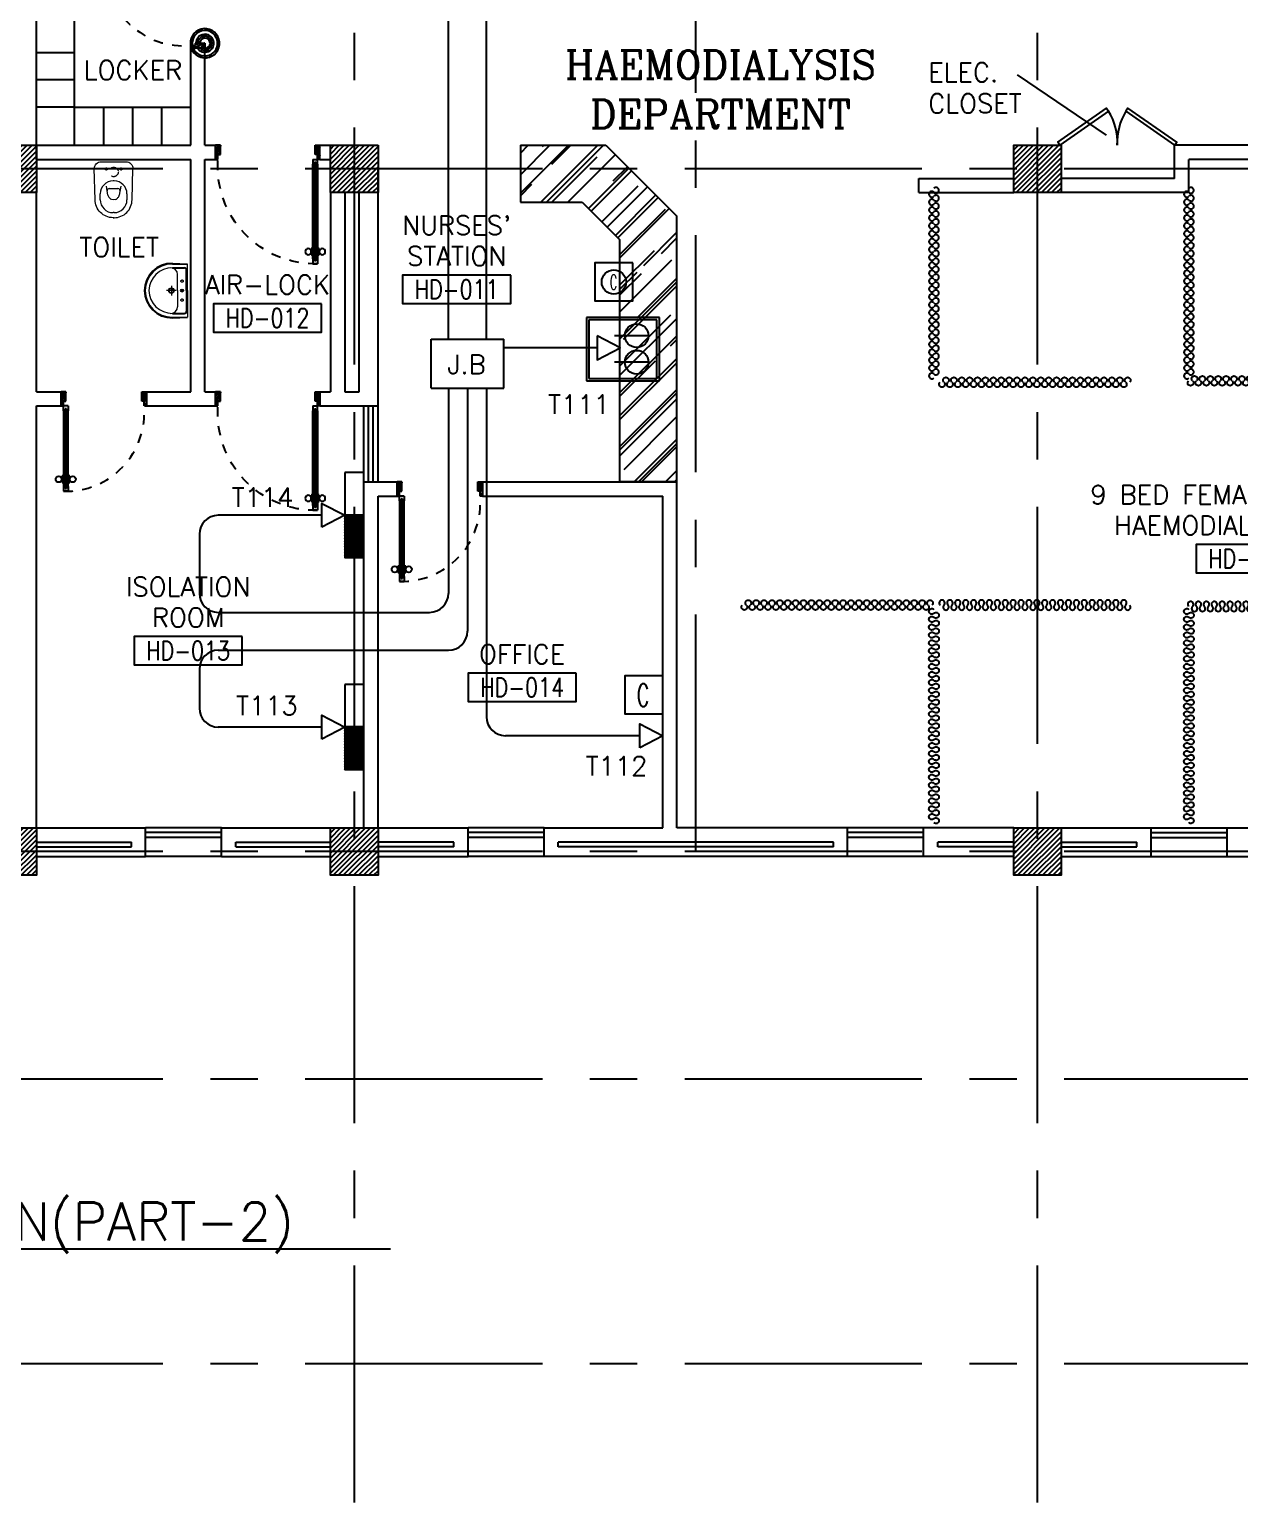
# Model space of a CAD drawing. Extents: x 0.8 to 94.1, y -6.1 to 84.2.
# Drawn here: x 63.97 to 76.73, y 6.01 to 21.54 of the extents above; entities that cross this region are included whole.
import ezdxf
from ezdxf.enums import TextEntityAlignment as Align

# ---------------------------------------------------------------- set-up
doc = ezdxf.new("R2010")
doc.units = 0
doc.header["$MEASUREMENT"] = 0
for name, pattern in [('CENTERX2', [4, 2.5, -0.5, 0.5, -0.5]), ('DASHED', [0.75, 0.5, -0.25]), ('HIDDEN', [0.375, 0.25, -0.125]), ('HIDDEN2', [0.1875, 0.125, -0.0625])]:
    doc.linetypes.add(name, pattern=pattern)
doc.layers.get('0').update_dxf_attribs({"color": 11, "linetype": 'CONTINUOUS'})
for name, color, linetype in [('AXES', 11, 'CENTERX2'), ('COL', 11, 'CONTINUOUS'), ('COUNTER', 11, 'CONTINUOUS'), ('DOOR', 11, 'CONTINUOUS'), ('DOOR-DIM', 11, 'CONTINUOUS'), ('E-CO', 6, 'CONTINUOUS'), ('E-SOCKETS', 4, 'CONTINUOUS'), ('E-TEL', 4, 'CONTINUOUS'), ('E-TEXT', 2, 'CONTINUOUS'), ('E-WIRE', 4, 'CONTINUOUS'), ('FIX', 11, 'CONTINUOUS'), ('HAT', 11, 'CONTINUOUS'), ('INSUL', 11, 'CONTINUOUS'), ('Locker', 11, 'CONTINUOUS'), ('RM-BOX', 11, 'CONTINUOUS'), ('RM-NAME', 11, 'CONTINUOUS'), ('RM-NO', 11, 'CONTINUOUS'), ('TEXT', 11, 'CONTINUOUS'), ('TXT', 3, 'CONTINUOUS'), ('WALL', 11, 'CONTINUOUS'), ('WIN', 11, 'CONTINUOUS')]:
    doc.layers.add(name, color=color, linetype=linetype)
doc.styles.add('ROMANC', font='romanc', dxfattribs={"height": 0.1})
doc.styles.add('ROMANS', font='ROMANS.shx', dxfattribs={"width": 0.6})
doc.styles.get("Standard").update_dxf_attribs({"font": 'TXT.shx'})

# ---------------------------------------------------------------- blocks, each defined once
blk = doc.blocks.new('COL50')
at = {"layer": 'COL'}
blk.add_lwpolyline([(-250, 250), (-250, -250), (250, -250), (250, 250)], close=True, dxfattribs=at)
blk = doc.blocks.new('*X56')
at = {"color": 0}
for p, q in [((235129, 10693), (235597, 11161)), ((235129, 10746), (235544, 11161)), ((235129, 10799), (235491, 11161)), ((235129, 10852), (235438, 11161)), ((235129, 10905), (235385, 11161)), ((235129, 10958), (235332, 11161)), ((235129, 11011), (235278, 11161)), ((235129, 11064), (235225, 11161)), ((235129, 11117), (235172, 11161)), ((235150, 10661), (235629, 11140)), ((235203, 10661), (235629, 11087)), ((235256, 10661), (235629, 11034)), ((235309, 10661), (235629, 10981)), ((235362, 10661), (235629, 10928)), ((235415, 10661), (235629, 10875)), ((235468, 10661), (235629, 10822)), ((235521, 10661), (235629, 10769)), ((235574, 10661), (235629, 10716))]:
    blk.add_line(p, q, dxfattribs=at)
blk = doc.blocks.new('*X55')
at = {"color": 0}
for p, q in [((238729, 10687), (239203, 11161)), ((238729, 10740), (239150, 11161)), ((238729, 10793), (239097, 11161)), ((238729, 10846), (239044, 11161)), ((238729, 10899), (238991, 11161)), ((238729, 10952), (238938, 11161)), ((238729, 11005), (238885, 11161)), ((238729, 11058), (238832, 11161)), ((238729, 11111), (238779, 11161)), ((238756, 10661), (239229, 11134)), ((238809, 10661), (239229, 11081)), ((238862, 10661), (239229, 11028)), ((238915, 10661), (239229, 10974)), ((238968, 10661), (239229, 10921)), ((239021, 10661), (239229, 10868)), ((239074, 10661), (239229, 10815)), ((239127, 10661), (239229, 10762)), ((239180, 10661), (239229, 10709))]:
    blk.add_line(p, q, dxfattribs=at)
blk = doc.blocks.new('*X53')
at = {"color": 0}
for p, q in [((245929, 10674), (246415, 11161)), ((245929, 10727), (246362, 11161)), ((245929, 10780), (246309, 11161)), ((245929, 10833), (246256, 11161)), ((245929, 10886), (246203, 11161)), ((245929, 10939), (246150, 11161)), ((245929, 10992), (246097, 11161)), ((245929, 11045), (246044, 11161)), ((245929, 11098), (245991, 11161)), ((245929, 11151), (245938, 11161)), ((245968, 10661), (246429, 11121)), ((246021, 10661), (246429, 11068)), ((246075, 10661), (246429, 11015)), ((246128, 10661), (246429, 10962)), ((246181, 10661), (246429, 10909)), ((246234, 10661), (246429, 10856)), ((246287, 10661), (246429, 10803)), ((246340, 10661), (246429, 10750)), ((246393, 10661), (246429, 10697))]:
    blk.add_line(p, q, dxfattribs=at)
blk = doc.blocks.new('RM1')
at = {"layer": 'RM-BOX'}
blk.add_lwpolyline([(570, -200), (-570, -200), (-570, -500), (570, -500)], close=True, dxfattribs=at)
at = {"layer": 'RM-NAME', "style": 'ROMANS'}
for tag, p in [('ROOMNAME1', (0, 324)), ('ROOMNAME2', (0, 0))]:
    blk.add_attdef(tag, text='', height=200, dxfattribs=at).set_placement(p, align=Align.MIDDLE)
at = {"layer": 'RM-NO', "style": 'ROMANS', "width": 0.8}
blk.add_attdef('ROOMNO', text='', height=200, dxfattribs=at).set_placement((0, -350), align=Align.MIDDLE)
blk = doc.blocks.new('*X54')
at = {"color": 0}
for p, q in [((235129, 17905), (235584, 18361)), ((235129, 17958), (235531, 18361)), ((235129, 18011), (235478, 18361)), ((235129, 18064), (235425, 18361)), ((235129, 18117), (235372, 18361)), ((235129, 18171), (235319, 18361)), ((235129, 18224), (235266, 18361)), ((235129, 18277), (235213, 18361)), ((235129, 18330), (235160, 18361)), ((235137, 17861), (235629, 18352)), ((235190, 17861), (235629, 18299)), ((235243, 17861), (235629, 18246)), ((235296, 17861), (235629, 18193)), ((235349, 17861), (235629, 18140)), ((235402, 17861), (235629, 18087)), ((235455, 17861), (235629, 18034)), ((235508, 17861), (235629, 17981)), ((235562, 17861), (235629, 17928)), ((235615, 17861), (235629, 17875))]:
    blk.add_line(p, q, dxfattribs=at)
blk = doc.blocks.new('*X64')
at = {"color": 0}
for p, q in [((238729, 17899), (239190, 18361)), ((238729, 17952), (239137, 18361)), ((238729, 18005), (239084, 18361)), ((238729, 18058), (239031, 18361)), ((238729, 18111), (238978, 18361)), ((238729, 18164), (238925, 18361)), ((238729, 18217), (238872, 18361)), ((238729, 18270), (238819, 18361)), ((238729, 18323), (238766, 18361)), ((238743, 17861), (239229, 18346)), ((238797, 17861), (239229, 18293)), ((238850, 17861), (239229, 18240)), ((238903, 17861), (239229, 18187)), ((238956, 17861), (239229, 18134)), ((239009, 17861), (239229, 18081)), ((239062, 17861), (239229, 18028)), ((239115, 17861), (239229, 17975)), ((239168, 17861), (239229, 17922)), ((239221, 17861), (239229, 17869))]:
    blk.add_line(p, q, dxfattribs=at)
blk = doc.blocks.new('DOOR90')
at = {"layer": 'DOOR', "color": 7, "linetype": 'ByBlock'}
for p, q in [((-150, 0), (0, 0)), ((-150, 0), (-150, -25)), ((0, -50), (-114, 0)), ((0, -50), (-40, 0)), ((0, -50), (0, 0)), ((-1000, -25), (-1050, -25)), ((-1050, -75), (-1050, -25)), ((-1050, -25), (-1050, -75)), ((-1000, -75), (-1050, -75)), ((-1000, -42), (-1020, -42)), ((-1020, -42), (-1020, -58)), ((-1000, -58), (-1020, -58)), ((-1000, -25), (-1000, -42)), ((-1000, -58), (-1000, -75)), ((-878, -18), (-968, -18)), ((-968, -25), (-968, -18)), ((-968, -75), (-968, -82)), ((-878, -82), (-968, -82)), ((-955, -9), (-890, -9)), ((-955, -18), (-955, -9)), ((-955, -18), (-890, -18)), ((-955, -82), (-890, -82)), ((-955, -82), (-955, -91)), ((-955, -91), (-890, -91)), ((-890, -18), (-890, -9)), ((-890, -82), (-890, -91)), ((-878, -25), (-878, -18)), ((-878, -75), (-878, -82)), ((-200, -25), (-150, -25)), ((-200, -42), (-200, -25)), ((-180, -42), (-200, -42)), ((-200, -58), (-180, -58)), ((-200, -75), (-200, -58)), ((-150, -75), (-200, -75)), ((-180, -58), (-180, -42)), ((-150, -25), (-100, -25)), ((-150, -75), (-150, -25)), ((-100, -25), (-100, -50)), ((0, -50), (-100, -37)), ((-100, -50), (0, -50)), ((-150, -875), (-100, -875)), ((-150, -900), (-150, -875)), ((-150, -900), (0, -900)), ((0, -900), (-150, -900)), ((0, -850), (-114, -900)), ((-100, -875), (-100, -850)), ((0, -850), (-100, -863)), ((-100, -850), (0, -850)), ((0, -850), (-40, -900)), ((0, -850), (0, -900))]:
    blk.add_line(p, q, dxfattribs=at)
at = {"layer": 'DOOR', "linetype": 'ByBlock'}
for p, q in [((-200, -25), (-1000, -25)), ((-200, -42), (-1000, -42)), ((-200, -58), (-1000, -58)), ((-1000, -75), (-200, -75))]:
    blk.add_line(p, q, dxfattribs=at)
at = {"layer": 'DOOR', "color": 7, "linetype": 'ByBlock'}
for centre in [(-923, 24), (-923, -124)]:
    blk.add_circle(centre, 32.4, dxfattribs=at)
for centre, radius, start, end in [((0, -50), 154, 161.1053, 166.2858), ((0, -50), 94.4, 148.0182, 180), ((0, -50), 134, 158.1598, 169.28), ((0, -50), 114, 154.0838, 167.3774), ((0, -50), 74.4, 137.7764, 180), ((0, -50), 54.4, 113.2074, 180), ((0, -50), 34.4, 90, 180), ((0, -50), 14.4, 90, 180), ((0, -850), 154, 193.7142, 198.8947), ((0, -850), 134, 190.72, 201.8402), ((0, -850), 94.4, 180, 211.9818), ((0, -850), 74.4, 180, 222.2236), ((0, -850), 54.4, 180, 246.7926), ((0, -850), 34.4, 180, 270), ((0, -850), 14.4, 180, 270)]:
    blk.add_arc(centre, radius, start, end, dxfattribs=at)
at = {"layer": 'DOOR', "linetype": 'HIDDEN', "ltscale": 0.5}
blk.add_arc((-222, -50), 828, 178.2701, 275.003, dxfattribs=at)
blk = doc.blocks.new('A$C00026805')
at = {"layer": 'COUNTER'}
h = blk.add_hatch(dxfattribs=at)
h.set_pattern_fill('AR-RROOF', color=256, scale=300, angle=45, style=0)
h.set_pattern_definition([(45, (-128219.22, -15060.92), (254.55844, 678.8225), [4500, -600, 1500, -300]), (45, (-128043.15, -14672.7), (-494.2676, 70.0036), [900, -99, 1800, -225]), (45, (-128293.47, -14774.54), (960.95812, 1245.21504), [2400, -420, 1200, -300])])
h.paths.add_polyline_path([(900, 3550), (0, 3550), (0, 2950), (651, 2950), (1050, 2551), (1050, 0), (1650, 0), (1650, 2800)])
for p, q in [((0, 3550), (0, 2950)), ((0, 3550), (900, 3550)), ((900, 3550), (1650, 2800)), ((0, 2950), (651, 2950)), ((0, 2950), (651, 2950)), ((651, 2950), (1050, 2551)), ((1650, 0), (1650, 2800)), ((1050, 0), (1050, 2551)), ((1050, 0), (1050, 2551)), ((1650, 0), (1050, 0))]:
    blk.add_line(p, q, dxfattribs=at)
blk = doc.blocks.new('*X65')
at = {"color": 0}
for p, q in [((245929, 17887), (246403, 18361)), ((245929, 17940), (246350, 18361)), ((245929, 17993), (246297, 18361)), ((245929, 18046), (246244, 18361)), ((245929, 18099), (246191, 18361)), ((245929, 18152), (246138, 18361)), ((245929, 18205), (246085, 18361)), ((245929, 18258), (246032, 18361)), ((245929, 18311), (245979, 18361)), ((245956, 17861), (246429, 18334)), ((246009, 17861), (246429, 18281)), ((246062, 17861), (246429, 18228)), ((246115, 17861), (246429, 18174)), ((246168, 17861), (246429, 18121)), ((246221, 17861), (246429, 18068)), ((246274, 17861), (246429, 18015)), ((246327, 17861), (246429, 17962)), ((246380, 17861), (246429, 17909))]:
    blk.add_line(p, q, dxfattribs=at)
blk = doc.blocks.new('A$C2B543BD4')
at = {"layer": 'DOOR', "color": 0, "linetype": 'ByBlock'}
for p, q in [((150, 1156), (0, 1156)), ((150, 1156), (0, 1156)), ((0, 1156), (150, 1156)), ((0, 1106), (0, 1156)), ((100, 1106), (0, 1106)), ((150, 1131), (100, 1131)), ((100, 1131), (100, 1106)), ((150, 1156), (150, 1131)), ((100, 106), (0, 106)), ((0, 106), (0, 56)), ((150, 56), (0, 56)), ((100, 81), (100, 106)), ((150, 81), (100, 81)), ((150, 131), (150, 81)), ((150, 131), (200, 131)), ((150, 56), (150, 81)), ((200, 81), (150, 81)), ((180, 114), (180, 98)), ((200, 114), (180, 114)), ((180, 98), (200, 98)), ((200, 131), (200, 114)), ((200, 98), (200, 81)), ((1078, 138), (1168, 138)), ((1078, 131), (1078, 138)), ((1078, 81), (1078, 74)), ((1078, 74), (1168, 74)), ((1155, 147), (1090, 147)), ((1090, 138), (1090, 147)), ((1155, 138), (1090, 138)), ((1155, 74), (1090, 74)), ((1090, 74), (1090, 65)), ((1155, 65), (1090, 65)), ((1155, 138), (1155, 147)), ((1155, 74), (1155, 65)), ((1168, 131), (1168, 138)), ((1168, 81), (1168, 74)), ((1200, 131), (1250, 131)), ((1200, 114), (1200, 131)), ((1200, 114), (1220, 114)), ((1200, 98), (1220, 98)), ((1200, 81), (1200, 98)), ((1200, 81), (1250, 81)), ((1220, 98), (1220, 114)), ((1250, 131), (1250, 81)), ((1250, 131), (1250, 81)), ((1250, 81), (1250, 131))]:
    blk.add_line(p, q, dxfattribs=at)
at = {"layer": 'DOOR', "color": 9, "linetype": 'ByBlock'}
for p, q in [((0, 1106), (114, 1156)), ((0, 1106), (40, 1156)), ((0, 1106), (100, 1119)), ((0, 106), (40, 56)), ((0, 106), (114, 56)), ((0, 106), (100, 93))]:
    blk.add_line(p, q, dxfattribs=at)
at = {"layer": 'DOOR', "linetype": 'ByBlock'}
for p, q in [((1200, 131), (200, 131)), ((200, 114), (1200, 114)), ((200, 98), (1200, 98)), ((200, 81), (1200, 81))]:
    blk.add_line(p, q, dxfattribs=at)
at = {"layer": 'DOOR', "color": 0, "linetype": 'ByBlock'}
for centre in [(1123, 179), (1123, 32)]:
    blk.add_circle(centre, 32.4, dxfattribs=at)
at = {"layer": 'DOOR', "color": 9, "linetype": 'ByBlock'}
for centre, radius, start, end in [((0, 1106), 34.4, 0, 90), ((0, 1106), 14.4, 0, 90), ((0, 1106), 54.4, 0, 66.7926), ((0, 1106), 74.4, 0, 42.2236), ((0, 1106), 94.4, 0, 31.9818), ((0, 1106), 134, 10.72, 21.8402), ((0, 1106), 154, 13.7142, 18.8947), ((0, 106), 14.4, 270, 0), ((0, 106), 34.4, 270, 0), ((0, 106), 54.4, 293.2074, 0), ((0, 106), 74.4, 317.7764, 0), ((0, 106), 94.4, 328.0182, 0), ((0, 106), 114, 334.0838, 347.3774), ((0, 106), 134, 338.1598, 349.28), ((0, 106), 154, 341.1053, 346.2858)]:
    blk.add_arc(centre, radius, start, end, dxfattribs=at)
at = {"layer": 'DOOR', "linetype": 'HIDDEN', "ltscale": 0.5}
blk.add_arc((223, 106), 1028, 358.6059, 94.0585, dxfattribs=at)
blk = doc.blocks.new('WC')
at = {"layer": 'FIX', "lineweight": 20}
for p, q in [((339, 5), (339, -5)), ((395, 76), (490, 60)), ((475, 141), (538, 141)), ((534, 24), (540, 0)), ((540, 0), (534, -24)), ((674, 5), (674, -5)), ((490, -60), (395, -76)), ((538, -141), (475, -141)), ((213, -204), (210, -204))]:
    blk.add_line(p, q, dxfattribs=at)
at = {"layer": 'FIX', "linetype": 'Continuous', "lineweight": 20}
blk.add_line((420, -47), (420, 45), dxfattribs=at)
at = {"layer": 'FIX', "lineweight": 20}
for points in [[(210, -204, -0.414214), (137, -131), (137, 0), (137, 131, -0.414214), (210, 204)], [(727, -5), (727, 5, 0.414214), (538, 194), (210, 204)], [(727, 5), (727, -5, -0.414214), (538, -194), (210, -204)]]:
    blk.add_lwpolyline(points, format="xyb", dxfattribs=at)
at = {"layer": 'FIX', "linetype": 'HIDDEN2', "lineweight": 20, "ltscale": 0.3}
blk.add_circle((245, 0), 49.8, dxfattribs=at)
at = {"layer": 'FIX', "linetype": 'HIDDEN', "lineweight": 20, "ltscale": 0.05}
for centre in [(213, 78), (213, -77)]:
    blk.add_circle(centre, 11.6, dxfattribs=at)
at = {"layer": 'FIX', "lineweight": 20}
for centre, radius, start, end in [((475, 5), 136, 90, 180), ((464, -18), 82, 51.0758, 71.504), ((473, -7), 68.2, 27.1532, 51.0758), ((538, 5), 136, 360, 90), ((475, -5), 136, 180, 270), ((464, 18), 82, 288.496, 308.9242), ((473, 7), 68.2, 308.9242, 332.8468), ((538, -5), 136, 270, 0)]:
    blk.add_arc(centre, radius, start, end, dxfattribs=at)
at = {"layer": 'FIX', "linetype": 'Continuous', "lineweight": 20}
for centre, start, end in [((443, 46), 88.3879, 182.3338), ((442, -46), 177.6662, 271.6121)]:
    blk.add_arc(centre, 22.3, start, end, dxfattribs=at)
blk = doc.blocks.new('LAV1')
at = {"layer": 'FIX', "linetype": 'ByBlock', "ltscale": 0.3}
for p, q in [((-287, 210), (-280, 50)), ((-240, 210), (-240, 85)), ((240, 210), (240, 85)), ((287, 210), (280, 50)), ((0, 60), (-215, 60)), ((0, 60), (215, 60))]:
    blk.add_line(p, q, dxfattribs=at)
at = {"layer": 'FIX', "linetype": 'Continuous', "lineweight": 20}
for p, q in [((-280, 210), (-280, 50)), ((280, 210), (280, 50)), ((0, 50), (-280, 50)), ((0, 50), (-247, 50)), ((0, 155), (-170, 155)), ((0, 155), (170, 155)), ((0, 50), (280, 50)), ((0, 50), (247, 50))]:
    blk.add_line(p, q, dxfattribs=at)
at = {"layer": 'FIX', "linetype": 'DASHED', "lineweight": 20, "ltscale": 0.05}
for p, q in [((50, 220), (-50, 220)), ((0, 170), (0, 270)), ((0, 170), (0, 270))]:
    blk.add_line(p, q, dxfattribs=at)
at = {"layer": 'FIX', "lineweight": 20}
for p, q in [((16, 107), (-15, 107)), ((0, 92), (0, 123))]:
    blk.add_line(p, q, dxfattribs=at)
for centre, radius in [((0, 220), 29.5), ((0, 220), 22.5), ((0, 107), 15.5)]:
    blk.add_circle(centre, radius, dxfattribs=at)
at = {"layer": 'FIX', "linetype": 'HIDDEN', "lineweight": 20, "ltscale": 0.05}
for centre in [(-100, 107), (100, 107)]:
    blk.add_circle(centre, 12.4, dxfattribs=at)
at = {"layer": 'FIX', "linetype": 'ByBlock', "ltscale": 0.3}
for centre, radius, start, end in [((5, 212), 292, 90.9964, 180.3903), ((-5, 212), 292, 359.6097, 89.0036), ((-215, 85), 25, 180, 270), ((215, 85), 25, 270, 0)]:
    blk.add_arc(centre, radius, start, end, dxfattribs=at)
at = {"layer": 'FIX', "linetype": 'Continuous', "lineweight": 20}
for centre, radius, start, end in [((5, 212), 285, 91.0202, 180.4), ((-5, 212), 285, 359.6, 88.9798), ((5, 212), 245, 91.1813, 180.4657), ((-5, 212), 245, 359.5343, 88.8187), ((-170, 225), 70, 180, 270), ((170, 225), 70, 270, 0)]:
    blk.add_arc(centre, radius, start, end, dxfattribs=at)
blk = doc.blocks.new('HF16162-P')
at = {"color": 8}
for centre, start, end in [((-0.04, 0.037), 313.5684, 226.4316), ((0.11, 0.037), 313.5684, 226.4316), ((0.261, 0.037), 313.5684, 226.4316), ((0.411, 0.037), 313.5684, 226.4316), ((0.562, 0.037), 313.5684, 226.4316), ((0.712, 0.037), 313.5684, 226.4316), ((0.863, 0.037), 313.5684, 226.4316), ((1.013, 0.037), 313.5684, 226.4316), ((1.164, 0.037), 313.5684, 226.4316), ((1.314, 0.037), 313.5684, 226.4316), ((1.465, 0.037), 313.5684, 226.4316), ((1.615, 0.037), 313.5684, 226.4316), ((1.766, 0.037), 313.5684, 226.4316), ((1.916, 0.037), 313.5684, 226.4316), ((2.067, 0.037), 313.5684, 226.4316), ((2.217, 0.037), 313.5684, 226.4316), ((2.368, 0.037), 313.5684, 226.4316), ((2.518, 0.037), 313.5684, 226.4316), ((2.669, 0.037), 313.5684, 226.4316), ((2.819, 0.037), 313.5684, 226.4316), ((2.97, 0.037), 313.5684, 226.4316), ((3.12, 0.037), 313.5684, 226.4316), ((3.27, 0.037), 313.5684, 226.4316), ((3.421, 0.037), 313.5684, 226.4316), ((0.035, -0.042), 133.5684, 46.4316), ((0.186, -0.042), 133.5684, 46.4316), ((0.336, -0.042), 133.5684, 46.4316), ((0.487, -0.042), 133.5684, 46.4316), ((0.637, -0.042), 133.5684, 46.4316), ((0.788, -0.042), 133.5684, 46.4316), ((0.938, -0.042), 133.5684, 46.4316), ((1.088, -0.042), 133.5684, 46.4316), ((1.239, -0.042), 133.5684, 46.4316), ((1.389, -0.042), 133.5684, 46.4316), ((1.54, -0.042), 133.5684, 46.4316), ((1.69, -0.042), 133.5684, 46.4316), ((1.841, -0.042), 133.5684, 46.4316), ((1.991, -0.042), 133.5684, 46.4316), ((2.142, -0.042), 133.5684, 46.4316), ((2.292, -0.042), 133.5684, 46.4316), ((2.443, -0.042), 133.5684, 46.4316), ((2.593, -0.042), 133.5684, 46.4316), ((2.744, -0.042), 133.5684, 46.4316), ((2.894, -0.042), 133.5684, 46.4316), ((3.045, -0.042), 133.5684, 46.4316), ((3.195, -0.042), 133.5684, 46.4316), ((3.346, -0.042), 133.5684, 46.4316), ((3.496, -0.042), 133.5684, 46.4316)]:
    blk.add_arc(centre, 0.0546, start, end, dxfattribs=at)

msp = doc.modelspace()

# ---------------------------------------------------------------- linework, layer by layer
at = {"color": 8, "extrusion": (0, 0, -1)}
for centre, major_axis, start_param, end_param in [((73.4842, 13.4034), (-0.0214, 0.0214), 3.1166059, 7.8789684), ((73.528, 13.3618), (-0.0214, 0.0214), 6.2581985, 11.0205611), ((76.1712, 13.404), (-0.0214, 0.0214), 3.1166059, 7.8789684), ((76.215, 13.3623), (-0.0214, 0.0214), 6.2581985, 11.0205611), ((73.4842, 13.3201), (-0.0214, 0.0214), 3.1166059, 7.8789684), ((73.4842, 13.2368), (-0.0214, 0.0214), 3.1166059, 7.8789684), ((73.528, 13.2785), (0.0214, 0.0214), 4.6874022, 9.4497648), ((73.528, 13.1951), (-0.0214, 0.0214), 6.2581985, 11.0205611), ((76.1712, 13.3207), (-0.0214, 0.0214), 3.1166059, 7.8789684), ((76.1712, 13.2373), (-0.0214, 0.0214), 3.1166059, 7.8789684), ((76.215, 13.279), (0.0214, 0.0214), 4.6874022, 9.4497648), ((76.215, 13.1957), (-0.0214, 0.0214), 6.2581985, 11.0205611)]:
    msp.add_ellipse(centre, major_axis=major_axis, ratio=1, start_param=start_param, end_param=end_param, dxfattribs=at)
at = {"layer": 'AXES'}
for p, q in [((67.3967, 6.005), (67.3967, 83.5441)), ((74.5967, 6.005), (74.5967, 83.5441)), ((70.9967, 12.8693), (70.9967, 71.6893)), ((93.3795, 20.0693), (23.5567, 20.0693)), ((93.3795, 12.8693), (24.7567, 12.8693)), ((93.3795, 10.4693), (15.1567, 10.4693)), ((93.3795, 10.4693), (23.5567, 10.4693)), ((93.3795, 7.4693), (21.7567, 7.4693)), ((93.3795, 7.4693), (21.7567, 7.4693))]:
    msp.add_line(p, q, dxfattribs=at)
at = {"layer": 'COL'}
msp.add_lwpolyline([(64.0467, 20.3193), (64.0467, 19.8193), (63.5467, 19.8193), (63.5467, 20.3193)], close=True, dxfattribs=at)
at = {"layer": 'E-CO', "color": 4}
for points in [[(70.3322, 19.0781), (69.9322, 19.0781), (69.9322, 18.6781), (70.3322, 18.6781)], [(70.6467, 14.7215), (70.2467, 14.7215), (70.2467, 14.3215), (70.6467, 14.3215)]]:
    msp.add_lwpolyline(points, close=True, dxfattribs=at)
at = {"layer": 'E-SOCKETS'}
for p, q in [((69.8421, 18.5006), (69.8421, 17.8332)), ((70.6118, 18.5006), (69.8421, 18.5006)), ((70.6118, 17.8332), (70.6118, 18.5006)), ((70.4976, 18.3101), (70.1393, 18.3101)), ((70.4976, 18.0301), (70.1393, 18.0301)), ((69.8421, 17.8332), (70.6118, 17.8332))]:
    msp.add_line(p, q, dxfattribs=at)
at = {"layer": 'E-SOCKETS', "color": 5}
for p, q in [((69.8671, 18.4756), (69.8671, 17.8582)), ((70.5868, 18.4756), (69.8671, 18.4756)), ((70.5868, 17.8582), (70.5868, 18.4756)), ((69.8671, 17.8582), (70.5868, 17.8582))]:
    msp.add_line(p, q, dxfattribs=at)
at = {"layer": 'E-SOCKETS'}
msp.add_lwpolyline([(69.9561, 18.3091), (69.9561, 18.0565), (70.1983, 18.1828), (70.1983, 18.1828)], close=True, dxfattribs=at)
for centre in [(70.3726, 18.3101), (70.3726, 18.0301)]:
    msp.add_circle(centre, 0.125, dxfattribs=at)
at = {"layer": 'E-TEL', "color": 4}
for p, q in [((68.2056, 17.7549), (68.2056, 18.2728)), ((68.2056, 18.2728), (68.9717, 18.2728)), ((68.9717, 17.7549), (68.9717, 18.2728)), ((68.2056, 17.7549), (68.9717, 17.7549)), ((67.4967, 16.8658), (67.2973, 16.8658)), ((67.2973, 16.8658), (67.2973, 15.9658)), ((67.4967, 15.9658), (67.4967, 16.8658)), ((67.4967, 16.417), (67.2973, 16.417)), ((67.4967, 15.9869), (67.2973, 16.4144)), ((67.4927, 15.9658), (67.2973, 16.3848)), ((67.4789, 15.9658), (67.2973, 16.3552)), ((67.4651, 15.9658), (67.2973, 16.3257)), ((67.4967, 16.0164), (67.3099, 16.417)), ((67.4967, 16.046), (67.3237, 16.417)), ((67.4967, 16.0756), (67.3375, 16.417)), ((67.4967, 16.1052), (67.3513, 16.417)), ((67.4967, 16.1348), (67.3651, 16.417)), ((67.4967, 16.1643), (67.3789, 16.417)), ((67.4967, 16.1939), (67.3927, 16.417)), ((67.4967, 16.2235), (67.4065, 16.417)), ((67.4967, 16.2531), (67.4203, 16.417)), ((67.4967, 16.2826), (67.4341, 16.417)), ((67.4967, 16.3122), (67.4479, 16.417)), ((67.4967, 16.3418), (67.4616, 16.417)), ((67.4967, 16.3714), (67.4754, 16.417)), ((67.4967, 16.401), (67.4892, 16.417)), ((67.4513, 15.9658), (67.2973, 16.2961)), ((67.4375, 15.9658), (67.2973, 16.2665)), ((67.4238, 15.9658), (67.2973, 16.2369)), ((67.41, 15.9658), (67.2973, 16.2073)), ((67.3962, 15.9658), (67.2973, 16.1778)), ((67.3824, 15.9658), (67.2973, 16.1482)), ((67.3686, 15.9658), (67.2973, 16.1186)), ((67.3548, 15.9658), (67.2973, 16.089)), ((67.341, 15.9658), (67.2973, 16.0595)), ((67.3272, 15.9658), (67.2973, 16.0299)), ((67.3134, 15.9658), (67.2973, 16.0003)), ((67.2996, 15.9659), (67.2973, 15.9707)), ((67.4967, 15.9658), (67.2973, 15.9658)), ((67.4967, 14.6325), (67.2973, 14.6325)), ((67.2973, 14.6325), (67.2973, 13.7325)), ((67.4967, 13.7325), (67.4967, 14.6325)), ((67.4967, 14.1836), (67.2973, 14.1836)), ((67.4967, 13.7535), (67.2973, 14.1811)), ((67.4927, 13.7325), (67.2973, 14.1515)), ((67.4967, 13.7831), (67.3099, 14.1836)), ((67.4967, 13.8127), (67.3237, 14.1836)), ((67.4967, 13.8423), (67.3375, 14.1836)), ((67.4967, 13.8718), (67.3513, 14.1836)), ((67.4967, 13.9014), (67.3651, 14.1836)), ((67.4967, 13.931), (67.3789, 14.1836)), ((67.4967, 13.9606), (67.3927, 14.1836)), ((67.4967, 13.9902), (67.4065, 14.1836)), ((67.4967, 14.0197), (67.4203, 14.1836)), ((67.4967, 14.0493), (67.4341, 14.1836)), ((67.4967, 14.0789), (67.4479, 14.1836)), ((67.4967, 14.1085), (67.4616, 14.1836)), ((67.4967, 14.138), (67.4754, 14.1836)), ((67.4967, 14.1676), (67.4892, 14.1836)), ((67.4789, 13.7325), (67.2973, 14.1219)), ((67.4651, 13.7325), (67.2973, 14.0923)), ((67.4513, 13.7325), (67.2973, 14.0627)), ((67.4375, 13.7325), (67.2973, 14.0332)), ((67.4238, 13.7325), (67.2973, 14.0036)), ((67.41, 13.7325), (67.2973, 13.974)), ((67.3962, 13.7325), (67.2973, 13.9444)), ((67.3824, 13.7325), (67.2973, 13.9149)), ((67.3686, 13.7325), (67.2973, 13.8853)), ((67.3548, 13.7325), (67.2973, 13.8557)), ((67.341, 13.7325), (67.2973, 13.8261)), ((67.3272, 13.7325), (67.2973, 13.7965)), ((67.3134, 13.7325), (67.2973, 13.767)), ((67.2996, 13.7325), (67.2973, 13.7374)), ((67.4967, 13.7325), (67.2973, 13.7325))]:
    msp.add_line(p, q, dxfattribs=at)
for points in [[(67.0552, 16.2896), (67.0552, 16.5421), (67.2973, 16.4158), (67.2973, 16.4158)], [(67.0552, 14.0562), (67.0552, 14.3088), (67.2973, 14.1825), (67.2973, 14.1825)], [(70.4045, 13.9655), (70.4045, 14.218), (70.6467, 14.0917), (70.6467, 14.0917)]]:
    msp.add_lwpolyline(points, close=True, dxfattribs=at)
at = {"layer": 'E-WIRE', "color": 4}
for p, q in [((68.388, 18.2728), (68.388, 23.6826)), ((68.7893, 18.2728), (68.7893, 21.8955)), ((69.9561, 18.1828), (68.9717, 18.1828)), ((68.388, 17.7549), (68.388, 15.5924)), ((68.5886, 17.7549), (68.5886, 15.1927)), ((68.7893, 17.7549), (68.7893, 14.2917)), ((67.0552, 16.4158), (65.9627, 16.4158)), ((65.7627, 16.2158), (65.7627, 15.5924)), ((65.9627, 15.3924), (68.188, 15.3924)), ((65.9627, 14.9927), (68.3886, 14.9927)), ((65.7627, 14.7927), (65.7627, 14.3825)), ((67.0552, 14.1825), (65.9627, 14.1825)), ((70.4045, 14.0917), (68.9893, 14.0917))]:
    msp.add_line(p, q, dxfattribs=at)
at = {"layer": 'E-WIRE'}
msp.add_circle((70.1322, 18.8767), 0.128, dxfattribs=at)
at = {"layer": 'E-WIRE', "color": 4}
for centre, start, end in [((65.9627, 16.2158), 90, 180), ((65.9627, 15.5924), 180, 270), ((68.188, 15.5924), 270, 0), ((68.3886, 15.1927), 270, 0), ((65.9627, 14.7927), 90, 180), ((65.9627, 14.3825), 180, 270), ((68.9893, 14.2917), 180, 270)]:
    msp.add_arc(centre, 0.2, start, end, dxfattribs=at)
at = {"layer": 'HAT'}
msp.add_line((74.3838, 21.0622), (75.3226, 20.4254), dxfattribs=at)
at = {"layer": 'INSUL'}
for p, q in [((64.0467, 12.9693), (65.0467, 12.9693)), ((64.0467, 12.9193), (65.0467, 12.9193)), ((65.0467, 12.9193), (65.0467, 12.9693)), ((66.1467, 12.9193), (66.1467, 12.9693)), ((66.1467, 12.9693), (67.1467, 12.9693)), ((66.1467, 12.9193), (67.1467, 12.9193)), ((68.4467, 12.9693), (67.6467, 12.9693)), ((68.4467, 12.9193), (67.6467, 12.9193)), ((68.4467, 12.9193), (68.4467, 12.9693)), ((69.5467, 12.9193), (69.5467, 12.9693)), ((72.4467, 12.9693), (69.5467, 12.9693)), ((72.4467, 12.9193), (69.5467, 12.9193)), ((72.4467, 12.9193), (72.4467, 12.9693)), ((74.3467, 12.9693), (73.5467, 12.9693)), ((73.5467, 12.9193), (73.5467, 12.9693)), ((74.3467, 12.9193), (73.5467, 12.9193)), ((74.8467, 12.9693), (75.6467, 12.9693)), ((74.8467, 12.9193), (75.6467, 12.9193)), ((75.6467, 12.9193), (75.6467, 12.9693))]:
    msp.add_line(p, q, dxfattribs=at)
at = {"layer": 'Locker'}
for p, q in [((64.4467, 20.3193), (64.4467, 22.4443)), ((64.4467, 21.2943), (64.0467, 21.2943)), ((64.4467, 21.0068), (64.0467, 21.0068)), ((64.4467, 20.7193), (64.0467, 20.7193)), ((64.4467, 20.7193), (65.6717, 20.7193)), ((64.7529, 20.7193), (64.7529, 20.3193)), ((65.0592, 20.7193), (65.0592, 20.3193)), ((65.3654, 20.7193), (65.3654, 20.3193))]:
    msp.add_line(p, q, dxfattribs=at)
at = {"layer": 'TXT', "color": 6}
msp.add_line((58.3132, 8.6818), (67.7794, 8.6818), dxfattribs=at)
at = {"layer": 'WALL'}
for p, q in [((64.0467, 20.1693), (64.0467, 22.4443)), ((65.8217, 21.3443), (65.6717, 21.3443)), ((65.6717, 20.3193), (65.6717, 21.3443)), ((65.8217, 20.3193), (65.8217, 21.3443)), ((64.0467, 20.3193), (65.6717, 20.3193)), ((65.8217, 20.3193), (65.9342, 20.3193)), ((65.9342, 20.1693), (65.9342, 20.3193)), ((67.0342, 20.3193), (67.1467, 20.3193)), ((67.0342, 20.1693), (67.0342, 20.3193)), ((79.8967, 20.3193), (76.0436, 20.3193)), ((76.0436, 19.9693), (76.0436, 20.3193)), ((64.0467, 20.1693), (65.6717, 20.1693)), ((65.6717, 17.7193), (65.6717, 20.1693)), ((65.8217, 17.7193), (65.8217, 20.1693)), ((65.8217, 20.1693), (65.9342, 20.1693)), ((67.0342, 20.1693), (67.1467, 20.1693)), ((67.6467, 17.5693), (67.6467, 20.0693)), ((81.5467, 20.1693), (76.1936, 20.1693)), ((76.1936, 19.8227), (76.1936, 20.1693)), ((73.3467, 19.9693), (74.3467, 19.9693)), ((73.3467, 19.8193), (73.3467, 19.9693)), ((76.0436, 19.9693), (74.8467, 19.9693)), ((64.0467, 17.7193), (64.0467, 19.8193)), ((67.1467, 19.8193), (67.1467, 17.7193)), ((67.2967, 19.8193), (67.2967, 17.7193)), ((67.4467, 17.7193), (67.4467, 19.8193)), ((73.3467, 19.8193), (74.3467, 19.8193)), ((76.1936, 19.8193), (74.8467, 19.8193)), ((64.0467, 17.7193), (64.305, 17.7193)), ((64.305, 17.7193), (64.305, 17.5693)), ((65.205, 17.7193), (65.205, 17.5693)), ((65.205, 17.7193), (65.6717, 17.7193)), ((65.6467, 17.7193), (65.6717, 17.7193)), ((65.8217, 17.7193), (65.9342, 17.7193)), ((65.9342, 17.7193), (65.9342, 17.5693)), ((67.0342, 17.7193), (67.0342, 17.5693)), ((67.0342, 17.7193), (67.1467, 17.7193)), ((67.2967, 17.7193), (67.4467, 17.7193)), ((64.0467, 13.1193), (64.0467, 17.5693)), ((64.0467, 17.5693), (64.305, 17.5693)), ((65.205, 17.5693), (65.9342, 17.5693)), ((67.0342, 17.5693), (67.6467, 17.5693)), ((67.4967, 13.1193), (67.4967, 16.7693)), ((67.4967, 16.7693), (67.8467, 16.7693)), ((67.8467, 16.6193), (67.8467, 16.7693)), ((68.7467, 16.7693), (70.7967, 16.7693)), ((68.7467, 16.6193), (68.7467, 16.7693)), ((70.7967, 13.1193), (70.7967, 16.7693)), ((67.6467, 13.1193), (67.6467, 16.6193)), ((67.6467, 16.6193), (67.8467, 16.6193)), ((68.7467, 16.6193), (70.6467, 16.6193)), ((70.6467, 13.1193), (70.6467, 16.6193)), ((64.0467, 13.1193), (65.1967, 13.1193)), ((65.1967, 12.8193), (65.1967, 13.1193)), ((65.9967, 12.8193), (65.9967, 13.1193)), ((65.9967, 13.1193), (67.1467, 13.1193)), ((67.6467, 13.1193), (68.5967, 13.1193)), ((68.5967, 12.8193), (68.5967, 13.1193)), ((69.3967, 12.8193), (69.3967, 13.1193)), ((69.3967, 13.1193), (70.6467, 13.1193)), ((72.5967, 13.1193), (70.7967, 13.1193)), ((72.5967, 12.8193), (72.5967, 13.1193)), ((74.3467, 13.1193), (73.3967, 13.1193)), ((73.3967, 12.8193), (73.3967, 13.1193)), ((74.8467, 13.1193), (75.7967, 13.1193)), ((75.7967, 12.8193), (75.7967, 13.1193)), ((76.5967, 12.8193), (76.5967, 13.1193)), ((76.5967, 13.1193), (79.7967, 13.1193)), ((64.0467, 12.8193), (65.1967, 12.8193)), ((65.9967, 12.8193), (67.1467, 12.8193)), ((67.6467, 12.8193), (68.5967, 12.8193)), ((72.5967, 12.8193), (69.3967, 12.8193)), ((74.3467, 12.8193), (73.3967, 12.8193)), ((74.8467, 12.8193), (75.7967, 12.8193)), ((76.5967, 12.8193), (79.7967, 12.8193))]:
    msp.add_line(p, q, dxfattribs=at)
for points in [[(74.8341, 20.3193), (74.8122, 20.3507), (75.326, 20.7087), (75.3479, 20.6774)], [(76.0436, 20.3193), (76.0655, 20.3507), (75.5517, 20.7087), (75.5298, 20.6774)]]:
    msp.add_lwpolyline(points, close=True, dxfattribs=at)
for centre, start, end in [((74.8122, 20.3507), 357.13243, 31.37409), ((76.0655, 20.3507), 148.62591, 182.86757)]:
    msp.add_arc(centre, 0.6274, start, end, dxfattribs=at)
at = {"layer": 'WIN'}
for p, q in [((67.4967, 16.7693), (67.4967, 17.5693)), ((67.5467, 16.7693), (67.5467, 17.5693)), ((67.5967, 16.7693), (67.5967, 17.5693)), ((67.6467, 16.7693), (67.6467, 17.5693)), ((65.9967, 13.1193), (65.1967, 13.1193)), ((65.9967, 13.0693), (65.1967, 13.0693)), ((69.3967, 13.1193), (68.5967, 13.1193)), ((69.3967, 13.0693), (68.5967, 13.0693)), ((73.3967, 13.1193), (72.5967, 13.1193)), ((73.3967, 13.0693), (72.5967, 13.0693)), ((75.7967, 13.1193), (76.5967, 13.1193)), ((75.7967, 13.0693), (76.5967, 13.0693)), ((65.9967, 13.0193), (65.1967, 13.0193)), ((69.3967, 13.0193), (68.5967, 13.0193)), ((73.3967, 13.0193), (72.5967, 13.0193)), ((75.7967, 13.0193), (76.5967, 13.0193)), ((65.9967, 12.8193), (65.1967, 12.8193)), ((69.3967, 12.8193), (68.5967, 12.8193)), ((73.3967, 12.8193), (72.5967, 12.8193)), ((75.7967, 12.8193), (76.5967, 12.8193))]:
    msp.add_line(p, q, dxfattribs=at)

# ---------------------------------------------------------------- block references
at = {"color": 11, "yscale": 0.5536417322873604, "zscale": 0.5536417322834644}
for p, xscale, rotation in [((73.5047, 17.9079), 0.5536417323164642, 90), ((76.1922, 17.9079), 0.5536417323164642, 90), ((71.5293, 15.4679), -0.5536417323164642, 180), ((73.5047, 15.3807), -0.5536417323164642, 90), ((75.5267, 15.4679), 0.5536417323164642, 180), ((76.1922, 15.3807), -0.5536417323164642, 90), ((78.1468, 15.4532), 0.5536417323164642, 180)]:
    msp.add_blockref('HF16162-P', p, dxfattribs=dict(at, xscale=xscale, rotation=rotation))
at = {"color": 11, "xscale": -0.5536417323164642, "yscale": 0.5536417322873604, "zscale": 0.5536417322834644}
for p in [(75.5267, 17.8207), (78.1468, 17.8355)]:
    msp.add_blockref('HF16162-P', p, dxfattribs=at)
at = {"layer": 'COL', "xscale": -0.001000000047497451, "yscale": 0.0009999999892897904, "zscale": 0.001}
for p in [(67.3967, 20.0693), (74.5967, 20.0693), (63.7967, 12.8693), (67.3967, 12.8693), (74.5967, 12.8693)]:
    msp.add_blockref('COL50', p, dxfattribs=at)
at = {"layer": 'COUNTER', "xscale": 0.001000000047497451, "yscale": 0.0009999999892897904, "zscale": 0.001}
msp.add_blockref('A$C00026805', (69.1467, 16.7693), dxfattribs=at)
at = {"layer": 'DOOR', "color": 0, "xscale": 0.001000000047497451, "yscale": 0.0009999999892897904, "zscale": 0.001}
msp.add_blockref('DOOR90', (65.8217, 22.2443), dxfattribs=at)
at = {"layer": 'DOOR', "color": 0, "xscale": -0.0009999999892897904, "yscale": 0.0009999999892897904, "zscale": 0.001, "rotation": 90}
for p in [(67.0901, 20.3193), (67.0901, 17.7193)]:
    msp.add_blockref('A$C2B543BD4', p, dxfattribs=at)
at = {"layer": 'DOOR-DIM', "xscale": 0.0009999999892897904, "yscale": 0.0009999999892897904, "zscale": 0.001, "rotation": 90}
for p in [(64.305, 17.7193), (67.8467, 16.7693)]:
    msp.add_blockref('DOOR90', p, dxfattribs=at)
at = {"layer": 'HAT', "xscale": 0.001000000047497451, "yscale": 0.0009999999892897904, "zscale": 0.001}
for name in ['*X54', '*X64', '*X65', '*X56', '*X55', '*X53']:
    msp.add_blockref(name, (-171.5819, 1.9583), dxfattribs=at)
for p, values in [((68.4753, 19.1489), {'ROOMNO': 'HD-011', 'ROOMNAME2': 'STATION', 'ROOMNAME1': "NURSES'"}), ((66.481, 18.8472), {'ROOMNO': 'HD-012', 'ROOMNAME2': 'AIR-LOCK'}), ((76.8396, 16.3096), {'ROOMNO': 'HD-015', 'ROOMNAME2': 'HAEMODIALYSIS WARD', 'ROOMNAME1': '9 BED FEMALE CUBICLES'}), ((65.6443, 15.3383), {'ROOMNO': 'HD-013', 'ROOMNAME2': 'ROOM', 'ROOMNAME1': 'ISOLATION'}), ((69.1652, 14.9512), {'ROOMNO': 'HD-014', 'ROOMNAME2': 'OFFICE'})]:
    msp.add_blockref('RM1', p, dxfattribs=at).add_auto_attribs(values)
at = {"layer": 'TEXT', "xscale": 0.0009999999892897904, "yscale": 0.0009999999892897904, "zscale": 0.001, "rotation": 270}
msp.add_blockref('WC', (64.8591, 20.2814), dxfattribs=at)
at = {"layer": 'WALL', "xscale": 0.0009999999892897904, "yscale": 0.0009999999892897904, "zscale": 0.001, "rotation": 90}
msp.add_blockref('LAV1', (65.6882, 18.7853), dxfattribs=at)

# ---------------------------------------------------------------- texts
at = {"layer": 'E-CO', "color": 2, "style": 'ROMANS', "width": 0.6}
for height, p in [(0.1536, (70.087, 18.7974)), (0.24, (70.3751, 14.3987))]:
    msp.add_text('C', height=height, dxfattribs=at).set_placement(p)
at = {"layer": 'E-TEXT', "color": 4}
msp.add_text('J.B', height=0.2, dxfattribs=at).set_placement((68.5794, 18.0068), align=Align.MIDDLE)
for s, p in [('T111', (69.4371, 17.4847)), ('T114', (66.1035, 16.5058)), ('T113', (66.1479, 14.3099)), ('T112', (69.8342, 13.6724))]:
    msp.add_text(s, height=0.2, dxfattribs=at).set_placement(p)
at = {"layer": 'HAT', "style": 'ROMANS'}
for s, p in [('ELEC. ', (73.4461, 20.9865)), ('CLOSET', (73.4461, 20.6591))]:
    msp.add_text(s, height=0.2, dxfattribs=at).set_placement(p)
at = {"layer": 'RM-NAME', "style": 'ROMANC'}
for s, p in [('HAEMODIALYSIS', (71.2559, 21.1671)), ('DEPARTMENT', (71.2559, 20.6471))]:
    msp.add_text(s, height=0.3, dxfattribs=at).set_placement(p, align=Align.MIDDLE)
at = {"layer": 'RM-NAME', "style": 'ROMANS', "width": 1}
for tag, p in [('LOCKER', (65.0628, 21.1104)), ('TOILET', (64.9165, 19.2439))]:
    msp.add_attdef(tag, text='', height=0.2, dxfattribs=at).set_placement(p, align=Align.MIDDLE)
at = {"layer": 'TXT', "color": 6, "style": 'ROMANS'}
msp.add_text('GROUND FLOOR PLAN(PART-2)', height=0.4, dxfattribs=at).set_placement((58.3768, 8.7696))

doc.saveas('drawing.dxf')
